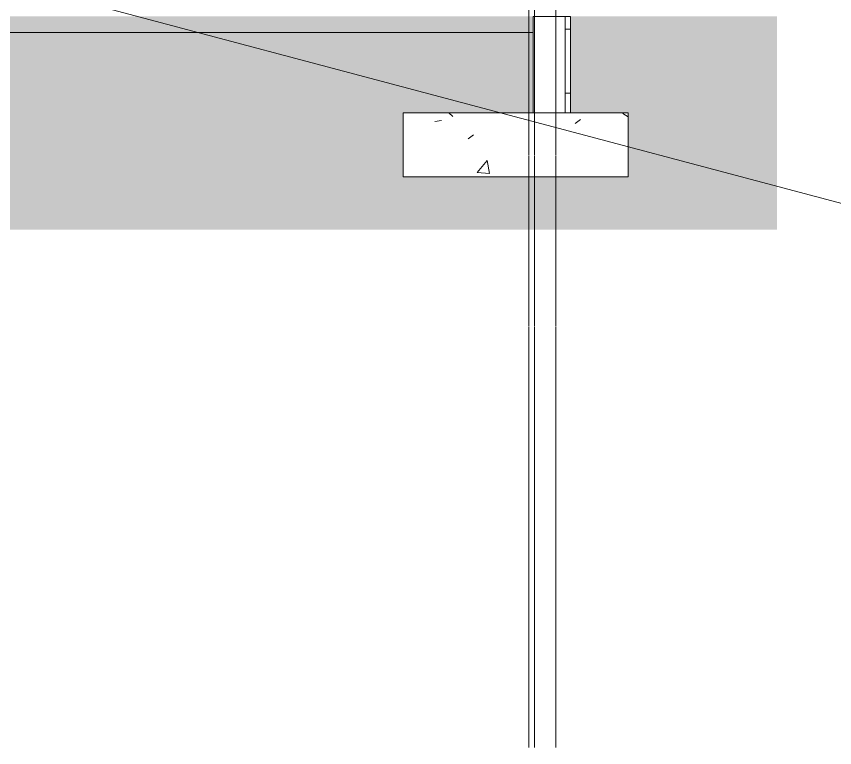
# Model space of a CAD drawing. Header units: inches. Extents: x -23565 to -21, y -324 to 853.
# Drawn here: x -1160.1 to -854.5, y -273.2 to 0 of the extents above; entities that cross this region are included whole.
import ezdxf

# ---------------------------------------------------------------- set-up
doc = ezdxf.new("R2010")
doc.units = ezdxf.units.IN
doc.header["$MEASUREMENT"] = 0
doc.linetypes.add('Grid Line 1_2_', pattern=[0.875, 0.5, -0.125, 0.125, -0.125])
for name, color, linetype, lineweight in [('A-ANNO-IDEN', 131, 'Continuous', 9), ('A-FLOR', 192, 'Continuous', 13), ('A-FLOR-PATT', 8, 'Continuous', 25), ('A-WALL-PATT', 111, 'Continuous', 25), ('C-TOPO', 7, 'Continuous', 13), ('L-SITE-WALL', 31, 'Continuous', 13), ('S-FNDN', 32, 'Continuous', 13), ('S-GRID', 1, 'Continuous', 9)]:
    doc.layers.add(name, color=color, linetype=linetype, lineweight=lineweight)
pattern_1 = [(50, (-5021.704, 67.247), (55.0854, -4.81984), [5.76, -63.36]), (355, (-5021.704, 67.247), (-10.65569, 57.76853), [4.608, -50.688]), (100.451, (-5017.113, 66.846), (44.42947, 52.94866), [4.895, -53.848]), (46.184, (-5021.704, 82.61), (81.96444, -12.71212), [8.64, -95.04]), (96.636, (-5014.87, 81.55), (71.7815, 74.81238), [7.343, -80.772]), (351.184, (-5021.7, 82.61), (71.78195, 74.81243), [6.912, -76.032]), (21, (-5014.024, 78.767), (45.84207, -30.92146), [5.76, -63.36]), (326, (-5014.024, 78.767), (18.68706, 55.69148), [4.608, -50.688]), (71.451, (-5010.204, 76.19), (64.52891, 24.77011), [4.895, -53.848]), (37.5, (-5021.704, 67.247), (0.933895, 25.566816), [2.534, -47.539, 2.534, -48.922, -50.88]), (37.5, (-5021.704, 67.247), (0.933895, 25.566816), [-101.53, 2.534, -48.346]), (7.5, (-5021.704, 67.247), (20.20404, 30.291303), [2.534, -26.803, 2.534, -46.387, -19.392]), (7.5, (-5021.704, 67.247), (20.20404, 30.291303), [-78.259, 2.534, -16.858]), (327.5, (-5038.83, 67.247), (40.997785, -1.732403), [2.534, -16.666, 2.534, -57.37, -79.488]), (327.5, (-5038.83, 67.247), (40.997785, -1.732403), [-79.104, 2.534, -76.954]), (317.5, (-5046.51, 67.247), (44.788883, 7.68784), [2.534, -22.426, 2.534, -37.248, -56.448]), (317.5, (-5046.51, 67.247), (44.788883, 7.68784), [-64.742, 2.534, -53.914])]

# ---------------------------------------------------------------- blocks, each defined once
blk = doc.blocks.new('Struct_Xcel_Sports Complex_rvt-5-Building Section - East_West looking South _ Fieldhouse')
at = {"layer": 'A-FLOR-PATT', "lineweight": 9}
h = blk.add_hatch(dxfattribs=at)
h.set_pattern_fill('FP_76', color=256, style=0, pattern_type=2)
h.set_pattern_definition(pattern_1)
h.paths.add_polyline_path([(22066.14, -6), (26272.89, -6), (26272.89, 0), (22066.14, 0)], flags=0)
at = {"layer": 'A-WALL-PATT', "lineweight": 9}
h = blk.add_hatch(dxfattribs=at)
h.set_pattern_fill('FP_76', color=8, style=0, pattern_type=2)
h.set_pattern_definition(pattern_1)
h.paths.add_polyline_path([(26284.89, -36), (26284.89, 0), (26272.89, 0), (26272.89, -36)], flags=0)
at = {"layer": 'S-FNDN', "lineweight": 9}
h = blk.add_hatch(dxfattribs=at)
h.set_pattern_fill('FP_76', color=8, style=0, pattern_type=2)
h.set_pattern_definition(pattern_1)
h.paths.add_polyline_path([(26224.39, -60), (26308.39, -60), (26308.39, -36), (26224.39, -36)], flags=0)
at = {"layer": 'A-FLOR', "color": 7}
for p, q in [((26272.89, -6), (26272.89, 0)), ((22066.14, -6), (26272.89, -6))]:
    blk.add_line(p, q, dxfattribs=at)
at = {"layer": 'L-SITE-WALL', "color": 7}
for p, q in [((26272.89, 0), (26272.89, -36)), ((26284.89, 0), (26272.89, 0)), ((26284.89, -36), (26284.89, 0)), ((26272.89, -36), (26284.89, -36))]:
    blk.add_line(p, q, dxfattribs=at)
at = {"layer": 'S-FNDN', "color": 7}
for p, q in [((26308.39, -36), (26224.39, -36)), ((26224.39, -36), (26224.39, -60)), ((26308.39, -60), (26308.39, -36)), ((26224.39, -60), (26308.39, -60))]:
    blk.add_line(p, q, dxfattribs=at)

msp = doc.modelspace()

# ---------------------------------------------------------------- hatches: boundary and pattern name
at = {"layer": 'A-WALL-PATT', "lineweight": 9}
h = msp.add_hatch(dxfattribs=at)
h.set_pattern_fill('FP_69', color=8, style=0, pattern_type=2)
h.set_pattern_definition([(0, (-5021.704, 67.247), (0, 24), []), (90, (-5021.704, 67.247), (-24, 1e-15), [])])
h.paths.add_polyline_path([(-953.1175, -36), (-953.1175, 0), (-955.1175, 0), (-955.1175, -36)], flags=0)
at = {"layer": 'C-TOPO', "lineweight": 9}
h = msp.add_hatch(dxfattribs=at)
h.set_pattern_fill('FP_65', color=8, style=0, pattern_type=2)
h.set_pattern_definition([(0, (-5021.704, 67.247), (48, 48), [48, -48]), (0, (-5021.704, 85.247), (48, 48), [48, -48]), (0, (-5021.704, 103.247), (48, 48), [48, -48]), (90, (-5015.704, 109.247), (-48, 48), [48, -48]), (90, (-4997.704, 109.247), (-48, 48), [48, -48]), (90, (-4979.704, 109.247), (-48, 48), [48, -48])])
h.paths.add_polyline_path([(-4470.19272, -79.72008), (-876.03072, -79.72008), (-876.03072, 0), (-953.1175, 0), (-953.1175, -36), (-931.6175, -36), (-931.6175, -60), (-1015.6175, -60), (-1015.6175, -36), (-967.1175, -36), (-967.1175, -6), (-1502.7425, -6), (-1502.7425, -12), (-1479.6175, -12), (-1479.6175, -36), (-1617.6175, -36), (-1617.6175, -12), (-1584.4925, -12), (-1584.4925, -6), (-1851.7425, -6), (-1851.7425, -12), (-1769.1175, -12), (-1769.1175, -36), (-1907.1175, -36), (-1907.1175, -12), (-1932.8675, -12), (-1932.8675, -6), (-5173.8675, -6), (-5173.8675, -36), (-5104.8675, -36), (-5104.8675, -60), (-5224.8675, -60), (-5224.8675, -36), (-5183.8675, -36), (-5183.8675, 0), (-5256.7725, 0), (-5256.7725, -79.72008), (-4504.6175, -79.72008)], flags=0)
h.paths.add_polyline_path([(-4384.6175, -36), (-4504.6175, -36), (-4504.6175, -12), (-4384.6175, -12)], flags=0)
h.paths.add_polyline_path([(-3644.1175, -36), (-3644.1175, -12), (-3506.1175, -12), (-3506.1175, -36), (-3640.77072, -36)], flags=0)
h.paths.add_polyline_path([(-4223.1175, -36), (-4223.1175, -12), (-4085.1175, -12), (-4085.1175, -36), (-4193.71872, -36)], flags=0)
h.paths.add_polyline_path([(-2058.6175, -36), (-2196.6175, -36), (-2196.6175, -12), (-2058.6175, -12)], flags=0)
h.paths.add_polyline_path([(-2396.63772, -36), (-2486.1175, -36), (-2486.1175, -12), (-2348.1175, -12), (-2348.1175, -36)], flags=0)
h.paths.add_polyline_path([(-3917.24472, -36), (-3933.6175, -36), (-3933.6175, -12), (-3795.6175, -12), (-3795.6175, -36)], flags=0)
h.paths.add_polyline_path([(-3065.1175, -36), (-3065.1175, -12), (-2927.1175, -12), (-2927.1175, -36)], flags=0)
h.paths.add_polyline_path([(-3216.6175, -36), (-3354.6175, -36), (-3354.6175, -12), (-3216.6175, -12)], flags=0)
h.paths.add_polyline_path([(-2637.6175, -36), (-2775.6175, -36), (-2775.6175, -12), (-2637.6175, -12)], flags=0)
h.paths.add_polyline_path([(-1190.1175, -36), (-1328.1175, -36), (-1328.1175, -12), (-1190.1175, -12)], flags=0)

# ---------------------------------------------------------------- linework, layer by layer
at = {"layer": 'A-ANNO-IDEN', "color": 153}
msp.add_line((-1585.50948, 125.37384), (-832.93233, -74.88334), dxfattribs=at)
at = {"layer": 'L-SITE-WALL', "color": 7}
for p, q in [((-955.1175, 0), (-955.1175, -36)), ((-953.1175, 0), (-955.1175, 0)), ((-953.1175, -36), (-953.1175, 0)), ((-955.1175, -36), (-953.1175, -36))]:
    msp.add_line(p, q, dxfattribs=at)
at = {"layer": 'S-GRID', "linetype": 'Grid Line 1_2_'}
for p, q in [((-968.6175, -273.16081), (-968.6175, 671.89181)), ((-966.6175, -273.16081), (-966.6175, 671.89181)), ((-958.6175, -273.16081), (-958.6175, 671.89181)), ((-958.6175, -273.16081), (-958.6175, 671.89181))]:
    msp.add_line(p, q, dxfattribs=at)

# ---------------------------------------------------------------- block references
at = {"color": 250, "lineweight": 5}
msp.add_blockref('Struct_Xcel_Sports Complex_rvt-5-Building Section - East_West looking South _ Fieldhouse', (-27240.00773, 0), dxfattribs=at)

doc.saveas('drawing.dxf')
